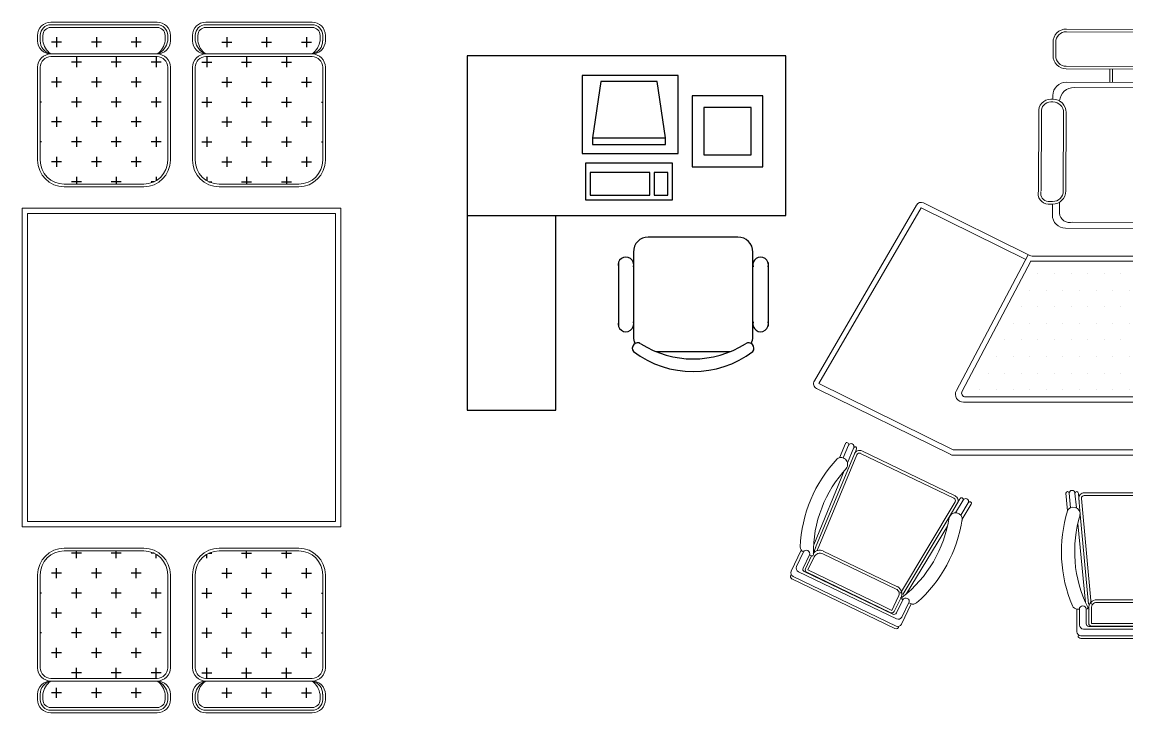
# Model space of a CAD drawing. Extents: x -42728 to 99010, y -18674 to 47645.
# Drawn here: x -23474 to -19315, y 27029 to 29629 of the extents above; entities that cross this region are included whole.
import ezdxf

# ---------------------------------------------------------------- set-up
doc = ezdxf.new("R2010")
doc.units = 0
doc.header["$LTSCALE"] = 100
doc.header["$MEASUREMENT"] = 0
doc.layers.get('0').update_dxf_attribs({"linetype": 'CONTINUOUS'})
doc.layers.add('1-门窗', color=3, linetype='CONTINUOUS')

# ---------------------------------------------------------------- blocks, each defined once
blk = doc.blocks.new('A$C1B146093')
at = {"layer": '1-门窗', "lineweight": 13}
for p, q in [((1038.5, 2294.3), (1488.5, 2292.6)), ((1038.5, 2284.3), (1488.5, 2282.6)), ((988.2, 2194.5), (988.3, 2244.5)), ((998.2, 2194.5), (998.3, 2244.5)), ((1528.3, 2242.4), (1528.2, 2192.4)), ((1538.3, 2242.4), (1538.2, 2192.4)), ((1715.4, 1439.8), (1715.4, 2190.8)), ((1715.4, 2190.8), (2116.9, 2190.8)), ((1730.4, 1439.8), (1730.4, 2175.8)), ((1730.4, 2175.8), (2101.9, 2175.8)), ((2101.9, 2175.8), (2101.9, 1638.3)), ((2116.9, 2190.8), (2116.9, 1638.3)), ((1488, 2152.6), (1038, 2154.3)), ((1488, 2142.6), (1038, 2144.3)), ((1202.6, 2144.8), (1202.4, 2094.7)), ((1212.6, 2144.8), (1212.4, 2094.7)), ((1321.7, 2144.4), (1321.5, 2094.3)), ((1331.7, 2144.3), (1331.5, 2094.2)), ((1037.8, 2094.3), (1487.8, 2092.6)), ((987.5, 2030.6), (987.6, 2044.5)), ((1067.8, 2074.2), (1467.7, 2072.7)), ((1537.6, 2042.4), (1537.5, 2025.3)), ((979.5, 2030), (988.1, 2030)), ((979.5, 2020), (988, 2020)), ((1013.1, 2021.2), (1013, 2024.3)), ((1517.5, 2022.5), (1517.5, 2013.2)), ((1551.8, 2027.8), (1562.1, 2027.8)), ((1551.8, 2017.8), (1562.1, 2017.8)), ((933.2, 1685.1), (934.3, 1980.2)), ((943.2, 1685.1), (944.3, 1980.1)), ((1027.9, 1979.8), (1026.8, 1684.7)), ((1037.9, 1979.8), (1036.8, 1684.7)), ((1500.5, 1683.1), (1501.6, 1978)), ((1510.5, 1683.1), (1511.6, 1978)), ((1601.9, 1977.6), (1600.8, 1682.7)), ((1611.9, 1977.6), (1610.8, 1682.7)), ((474.2, 1631.7), (89.6, 969.3)), ((500.3, 1639.6), (900.4, 1441.9)), ((986.6, 1644.9), (969.7, 1645)), ((986.6, 1634.9), (969.7, 1635)), ((985.8, 1594.5), (986, 1636)), ((1012.6, 1601.3), (1012.7, 1642)), ((1516, 1646.7), (1515.9, 1599.7)), ((1535.9, 1592.5), (1536.1, 1636.7)), ((1560.6, 1642.9), (1550.3, 1642.9)), ((1560.6, 1632.9), (1550.3, 1632.9)), ((1709.7, 1441.8), (2115.7, 1639.7)), ((2141.8, 1631.6), (2522, 967.1)), ((491.5, 1621.7), (106.9, 959.3)), ((491.5, 1621.7), (885.3, 1427.1)), ((1725.6, 1427.3), (2124.5, 1621.7)), ((2124.5, 1621.7), (2504.7, 957.2)), ((1485.6, 1542.6), (1035.7, 1544.3)), ((1465.7, 1566.1), (1062.5, 1567.7)), ((894.6, 1444.8), (624.3, 933.4)), ((904.1, 1420), (645.8, 931.4)), ((904, 1419.8), (1707.3, 1419.8)), ((909.3, 1439.8), (1701, 1439.8)), ((1701.6, 1430.9), (1701.7, 1430.6)), ((1707.3, 1419.8), (1960.9, 931.3)), ((1716.7, 1445.2), (1982.4, 933.2)), ((1719.3, 1440.1), (1719.5, 1439.7)), ((931.5, 1374), (931.5, 1374)), ((994, 1374), (994, 1374)), ((1056.5, 1374), (1056.5, 1374)), ((1119, 1374), (1119, 1374)), ((1181.5, 1374), (1181.5, 1374)), ((1244, 1374), (1244, 1374)), ((1306.5, 1374), (1306.5, 1374)), ((1369, 1374), (1369, 1374)), ((1431.5, 1374), (1431.5, 1374)), ((1494, 1374), (1494, 1374)), ((1556.5, 1374), (1556.5, 1374)), ((1619, 1374), (1619, 1374)), ((1681.5, 1374), (1681.5, 1374)), ((900.3, 1311.5), (900.3, 1311.5)), ((962.8, 1311.5), (962.8, 1311.5)), ((1025.3, 1311.5), (1025.3, 1311.5)), ((1087.8, 1311.5), (1087.8, 1311.5)), ((1150.3, 1311.5), (1150.3, 1311.5)), ((1212.8, 1311.5), (1212.8, 1311.5)), ((1275.3, 1311.5), (1275.3, 1311.5)), ((1337.8, 1311.5), (1337.8, 1311.5)), ((1400.3, 1311.5), (1400.3, 1311.5)), ((1462.8, 1311.5), (1462.8, 1311.5)), ((1525.3, 1311.5), (1525.3, 1311.5)), ((1587.8, 1311.5), (1587.8, 1311.5)), ((1650.3, 1311.5), (1650.3, 1311.5)), ((1712.8, 1311.5), (1712.8, 1311.5)), ((869, 1249), (869, 1249)), ((931.5, 1249), (931.5, 1249)), ((994, 1249), (994, 1249)), ((1056.5, 1249), (1056.5, 1249)), ((1119, 1249), (1119, 1249)), ((1181.5, 1249), (1181.5, 1249)), ((1244, 1249), (1244, 1249)), ((1306.5, 1249), (1306.5, 1249)), ((1369, 1249), (1369, 1249)), ((1431.5, 1249), (1431.5, 1249)), ((1494, 1249), (1494, 1249)), ((1556.5, 1249), (1556.5, 1249)), ((1619, 1249), (1619, 1249)), ((1681.5, 1249), (1681.5, 1249)), ((1744, 1249), (1744, 1249)), ((837.8, 1186.5), (837.8, 1186.5)), ((900.3, 1186.5), (900.3, 1186.5)), ((962.8, 1186.5), (962.8, 1186.5)), ((1025.3, 1186.5), (1025.3, 1186.5)), ((1087.8, 1186.5), (1087.8, 1186.5)), ((1150.3, 1186.5), (1150.3, 1186.5)), ((1212.8, 1186.5), (1212.8, 1186.5)), ((1275.3, 1186.5), (1275.3, 1186.5)), ((1337.8, 1186.5), (1337.8, 1186.5)), ((1400.3, 1186.5), (1400.3, 1186.5)), ((1462.8, 1186.5), (1462.8, 1186.5)), ((1525.3, 1186.5), (1525.3, 1186.5)), ((1587.8, 1186.5), (1587.8, 1186.5)), ((1650.3, 1186.5), (1650.3, 1186.5)), ((1712.8, 1186.5), (1712.8, 1186.5)), ((1775.3, 1186.5), (1775.3, 1186.5)), ((806.5, 1124), (806.5, 1124)), ((869, 1124), (869, 1124)), ((931.5, 1124), (931.5, 1124)), ((994, 1124), (994, 1124)), ((1056.5, 1124), (1056.5, 1124)), ((1119, 1124), (1119, 1124)), ((1181.5, 1124), (1181.5, 1124)), ((1244, 1124), (1244, 1124)), ((1306.5, 1124), (1306.5, 1124)), ((1369, 1124), (1369, 1124)), ((1431.5, 1124), (1431.5, 1124)), ((1494, 1124), (1494, 1124)), ((1556.5, 1124), (1556.5, 1124)), ((1619, 1124), (1619, 1124)), ((1681.5, 1124), (1681.5, 1124)), ((1744, 1124), (1744, 1124)), ((1806.5, 1124), (1806.5, 1124)), ((775.3, 1061.5), (775.3, 1061.5)), ((837.8, 1061.5), (837.8, 1061.5)), ((900.3, 1061.5), (900.3, 1061.5)), ((962.8, 1061.5), (962.8, 1061.5)), ((1025.3, 1061.5), (1025.3, 1061.5)), ((1087.8, 1061.5), (1087.8, 1061.5)), ((1150.3, 1061.5), (1150.3, 1061.5)), ((1212.8, 1061.5), (1212.8, 1061.5)), ((1275.3, 1061.5), (1275.3, 1061.5)), ((1337.8, 1061.5), (1337.8, 1061.5)), ((1400.3, 1061.5), (1400.3, 1061.5)), ((1462.8, 1061.5), (1462.8, 1061.5)), ((1525.3, 1061.5), (1525.3, 1061.5)), ((1587.8, 1061.5), (1587.8, 1061.5)), ((1650.3, 1061.5), (1650.3, 1061.5)), ((1712.8, 1061.5), (1712.8, 1061.5)), ((1775.3, 1061.5), (1775.3, 1061.5)), ((1837.8, 1061.5), (1837.8, 1061.5)), ((744, 999), (744, 999)), ((806.5, 999), (806.5, 999)), ((869, 999), (869, 999)), ((931.5, 999), (931.5, 999)), ((994, 999), (994, 999)), ((1056.5, 999), (1056.5, 999)), ((1119, 999), (1119, 999)), ((1181.5, 999), (1181.5, 999)), ((1244, 999), (1244, 999)), ((1306.5, 999), (1306.5, 999)), ((1369, 999), (1369, 999)), ((1431.5, 999), (1431.5, 999)), ((1494, 999), (1494, 999)), ((1556.5, 999), (1556.5, 999)), ((1619, 999), (1619, 999)), ((1681.5, 999), (1681.5, 999)), ((1744, 999), (1744, 999)), ((1806.5, 999), (1806.5, 999)), ((1869, 999), (1869, 999)), ((612.6, 710.3), (106.9, 959.3)), ((2003.3, 710.3), (2504.7, 957.2)), ((603.8, 692.3), (98.1, 941.3)), ((650.3, 936.5), (650.3, 936.5)), ((712.8, 936.5), (712.8, 936.5)), ((775.3, 936.5), (775.3, 936.5)), ((837.8, 936.5), (837.8, 936.5)), ((900.3, 936.5), (900.3, 936.5)), ((962.8, 936.5), (962.8, 936.5)), ((1025.3, 936.5), (1025.3, 936.5)), ((1087.8, 936.5), (1087.8, 936.5)), ((1150.3, 936.5), (1150.3, 936.5)), ((1212.8, 936.5), (1212.8, 936.5)), ((1275.3, 936.5), (1275.3, 936.5)), ((1337.8, 936.5), (1337.8, 936.5)), ((1400.3, 936.5), (1400.3, 936.5)), ((1462.8, 936.5), (1462.8, 936.5)), ((1525.3, 936.5), (1525.3, 936.5)), ((1587.8, 936.5), (1587.8, 936.5)), ((1650.3, 936.5), (1650.3, 936.5)), ((1712.8, 936.5), (1712.8, 936.5)), ((1775.3, 936.5), (1775.3, 936.5)), ((1837.8, 936.5), (1837.8, 936.5)), ((1900.3, 936.5), (1900.3, 936.5)), ((2012.1, 692.3), (2513.5, 939.2)), ((1955.8, 889.4), (650.8, 889.4)), ((1947.5, 909.4), (659.1, 909.4)), ((206.5, 734.5), (184.1, 679.9)), ((218, 728), (197.7, 679.7)), ((206.8, 735.3), (206.8, 735.3)), ((237.7, 718.5), (214.2, 661.4)), ((248.2, 713.3), (241.5, 696.7)), ((2003.3, 710.3), (612.6, 710.3)), ((2367.7, 713.3), (2374.5, 696.7)), ((2378.3, 718.5), (2401.7, 661.4)), ((2397.9, 728), (2418.2, 679.7)), ((2409.1, 735.3), (2409.2, 735.3)), ((2409.5, 734.5), (2431.9, 679.9)), ((240.7, 695.6), (94.5, 343)), ((250, 691.7), (100.1, 330.5)), ((263.5, 696.9), (615, 527.8)), ((267.9, 705.9), (619.3, 536.9)), ((607.4, 690.2), (602.3, 692.9)), ((612.9, 690.2), (607.4, 690.2)), ((2003.3, 690.3), (612.6, 690.3)), ((2348, 705.9), (1996.6, 536.9)), ((2352.4, 696.9), (2000.9, 527.8)), ((2365.9, 691.7), (2515.8, 330.5)), ((2375.2, 695.6), (2521.4, 343)), ((201.8, 631.3), (87.5, 353)), ((2414.1, 631.3), (2528.4, 353)), ((1036.8, 546.4), (1042.7, 480.5)), ((1049.1, 546.4), (1053.9, 491.8)), ((1070.9, 546.4), (1076.2, 491.8)), ((1083.7, 546.1), (1086.6, 513.6)), ((1495.4, 548.2), (1105.4, 548.2)), ((1516.3, 546.3), (1515.2, 528.4)), ((1528.1, 546.4), (1524.5, 484.8)), ((1549.9, 546.4), (1547.3, 494.1)), ((1563.1, 547.3), (1559.6, 488.4)), ((1563.2, 548.2), (1563.2, 548.1)), ((619.2, 513.7), (413.8, 170)), ((627.8, 508.6), (596.7, 456.6)), ((649.6, 520.4), (621.2, 473.4)), ((637.9, 525.6), (621.3, 497.6)), ((669.3, 510.9), (641.2, 463.7)), ((680.4, 505.5), (646.4, 448.7)), ((1085.4, 526.4), (1090.9, 466)), ((1095.4, 527.3), (1131.5, 128.5)), ((1495.4, 538.2), (1105.4, 538.2)), ((1505.3, 527.6), (1483.8, 137.1)), ((1515.3, 527.1), (1494.3, 145.9)), ((1935.5, 505.5), (1969.5, 448.7)), ((1946.6, 510.9), (1974.7, 463.7)), ((1966.3, 520.4), (1994.7, 473.4)), ((1978, 525.6), (1994.6, 497.6)), ((1988.1, 508.6), (2019.2, 456.6)), ((1996.7, 513.7), (2202.1, 170)), ((1090.9, 466), (1121.5, 128.5)), ((596.7, 456.6), (422.9, 165.7)), ((590.5, 422.6), (435.6, 166.9)), ((1081.9, 432.7), (1110.6, 135.1)), ((1522.5, 452.3), (1504.9, 151.9)), ((2019.2, 456.6), (2193, 165.7)), ((2025.5, 422.6), (2180.3, 166.9)), ((95.5, 345.1), (85.9, 320.9)), ((2520.5, 345.1), (2530, 320.9)), ((40.5, 331.8), (2.7, 253.2)), ((48.5, 325.5), (22.5, 271.4)), ((71.1, 314.6), (47.2, 265.1)), ((79.5, 310.8), (56.2, 262.4)), ((88.7, 306.9), (65.2, 258)), ((71.3, 314.7), (78.8, 311.1)), ((122.1, 318.6), (397.9, 185.9)), ((123, 329.2), (402.3, 194.9)), ((2492.9, 329.2), (2213.7, 194.9)), ((2493.8, 318.6), (2218, 185.9)), ((2527.2, 306.9), (2550.7, 258)), ((2536.4, 310.8), (2559.7, 262.4)), ((2544.6, 314.7), (2537.1, 311.1)), ((2544.9, 314.6), (2568.7, 265.1)), ((2567.4, 325.5), (2593.4, 271.4)), ((2575.4, 331.8), (2613.2, 253.2)), ((29.5, 251.4), (399, 73.7)), ((51.9, 251.7), (385.3, 91.3)), ((340.6, 125.6), (65.2, 258)), ((2586.4, 251.4), (2216.9, 73.7)), ((2564, 251.7), (2230.6, 91.3)), ((2275.3, 125.6), (2550.7, 258)), ((5.3, 224.2), (392.8, 37.8)), ((9.7, 233.2), (397.2, 46.8)), ((336.3, 116.6), (60.9, 249)), ((2606.2, 233.2), (2218.7, 46.8)), ((2610.6, 224.2), (2223.1, 37.8)), ((2279.6, 116.6), (2555, 249)), ((381.6, 105.8), (340.6, 125.6)), ((405.8, 156.1), (381.6, 105.8)), ((414.8, 152.2), (390.6, 101.5)), ((398.7, 96), (422.5, 145.6)), ((415, 152.5), (414.6, 151.9)), ((417.2, 53.8), (454, 130.4)), ((419, 80.7), (445, 134.7)), ((421.8, 144.1), (421.8, 144.1)), ((445.3, 134.6), (452.4, 131.2)), ((1462.6, 145.9), (1152.7, 145.9)), ((1458.8, 135.9), (1152.7, 135.9)), ((1494.3, 148.3), (1492.4, 122.3)), ((2198.7, 53.8), (2161.9, 130.4)), ((2170.6, 134.6), (2163.5, 131.2)), ((2196.9, 80.7), (2170.9, 134.7)), ((2217.2, 96), (2193.4, 145.6)), ((2194.1, 144.1), (2194.1, 144.1)), ((2200.9, 152.5), (2201.3, 151.9)), ((2201.1, 152.2), (2225.3, 101.5)), ((2210.1, 156.1), (2234.3, 105.8)), ((2234.3, 105.8), (2275.3, 125.6)), ((377.3, 96.8), (336.3, 116.6)), ((1078.1, 25.2), (1078.1, 110.2)), ((1087.8, 110.2), (1079.9, 110.2)), ((1088.1, 50.2), (1088.1, 110.2)), ((1113.1, 55.2), (1113.1, 110.2)), ((1113.1, 108.7), (1113.1, 108.6)), ((1122.7, 112.5), (1122.7, 56.7)), ((1122.9, 113.2), (1122.9, 112.5)), ((1132.7, 112.5), (1132.7, 56.7)), ((1483.8, 110.9), (1483.8, 56.7)), ((1493.8, 110.4), (1493.8, 56.7)), ((1502.9, 110.4), (1494.6, 110.4)), ((1502.9, 110.4), (1503.1, 55.2)), ((1528.1, 110.2), (1528.1, 50.2)), ((1538.1, 112.4), (1538.1, 25.2)), ((2238.6, 96.8), (2279.6, 116.6)), ((1493.1, 45.2), (1123.1, 45.2)), ((1132.7, 56.7), (1178.2, 56.7)), ((1132.7, 46.7), (1178.2, 46.7)), ((1178.2, 56.7), (1483.8, 56.7)), ((1178.2, 46.7), (1483.8, 46.7)), ((1523.1, 10.2), (1093.1, 10.2)), ((1523.1, 0.2), (1093.1, 0.2)), ((1513.1, 35.2), (1103.1, 35.2))]:
    blk.add_line(p, q, dxfattribs=at)
for centre, radius, start, end in [((1038.3, 2244.3), 50, 89.7793, 179.7793), ((1488.3, 2242.6), 50, 359.7793, 89.7793), ((1038.3, 2244.3), 40, 89.7793, 179.7793), ((1488.3, 2242.6), 40, 359.7793, 89.7793), ((1038.2, 2194.3), 50, 179.7793, 269.7793), ((1038.2, 2194.3), 40, 179.7793, 269.7793), ((1488.2, 2192.6), 40, 269.7793, 359.7793), ((1488.2, 2192.6), 50, 269.7793, 359.7793), ((1037.6, 2044.3), 50, 89.7793, 179.7793), ((1487.6, 2042.6), 50, 359.7793, 89.7793), ((1067, 2020.1), 54.2, 89.0802, 175.5492), ((1467.5, 2022.7), 50, 359.7793, 89.7793), ((980.1, 1984.1), 46, 90.7293, 184.8255), ((980.1, 1984.1), 36, 90.7293, 184.8255), ((987.9, 1980), 40, 359.7793, 89.7793), ((987.9, 1980), 50, 359.7793, 89.7793), ((1551.6, 1977.8), 50, 89.7793, 179.7793), ((1551.6, 1977.8), 40, 89.7793, 179.7793), ((1561.9, 1977.8), 50, 359.7793, 89.7793), ((1561.9, 1977.8), 40, 359.7793, 89.7793), ((972.1, 1675.1), 40.2, 165.5349, 266.6234), ((972.1, 1675.1), 30.2, 165.5349, 266.6234), ((986.8, 1684.9), 40, 269.7793, 359.7793), ((986.8, 1684.9), 50, 269.7793, 359.7793), ((1550.5, 1682.9), 50, 179.7793, 269.7793), ((1550.5, 1682.9), 40, 179.7793, 269.7793), ((1560.8, 1682.9), 50, 269.7793, 359.7793), ((1560.8, 1682.9), 40, 269.7793, 359.7793), ((491.5, 1621.7), 20, 63.7044, 149.8637), ((2124.5, 1621.7), 20, 29.7745, 115.9816), ((1035.8, 1594.3), 50, 179.7793, 269.7793), ((1050.8, 1604.1), 38.3, 184.2523, 287.766), ((1477.6, 1602.6), 38.4, 252.0554, 355.6105), ((1485.8, 1592.6), 50, 269.7793, 359.7793), ((909.3, 1459.8), 20, 243.7044, 270), ((1701, 1459.8), 20, 270, 295.9816), ((106.9, 959.3), 20, 149.8637, 243.7837), ((2504.7, 957.2), 20, 296.217, 29.7745), ((650.8, 919.4), 30, 152.1394, 270), ((659.1, 924.4), 15, 152.1394, 270), ((1947.5, 924.4), 15, 270, 27.4296), ((1955.8, 919.4), 30, 270, 27.4296), ((212.3, 730.8), 6.7, 335.5592, 155.559), ((227.8, 722.9), 11, 334.31, 154.3098), ((243, 715.7), 5.74, 335.7673, 155.7671), ((259.2, 687.9), 20, 64.3099, 157.4704), ((2356.7, 687.9), 20, 22.5296, 115.6901), ((2372.9, 715.7), 5.74, 24.2329, 204.2327), ((2388.1, 722.9), 11, 25.6902, 205.69), ((2403.6, 730.8), 6.7, 24.441, 204.4408), ((554.7, 322), 518.8, 136.9989, 177.4894), ((190.1, 656), 25, 318.9431, 138.943), ((259.2, 687.9), 10, 64.3099, 157.4704), ((2003.3, 710.3), 20, 270.0004, 296.217), ((2356.7, 687.9), 10, 22.5296, 115.6901), ((2425.8, 656), 25, 41.057, 221.0569), ((2061.2, 322), 518.8, 2.5106, 43.0011), ((554.7, 322), 468.8, 136.9989, 180.7734), ((2061.2, 322), 468.8, 359.2266, 43.0011), ((1042.9, 546.5), 6.16, 0.0001, 179.9999), ((1060, 546.5), 10.9, 0.0001, 179.9999), ((1077.2, 546.3), 6.36, 358.8177, 178.8176), ((1105.4, 528.2), 20, 90, 185.1749), ((1495.4, 528.2), 20, 356.8395, 90), ((1522.1, 546.2), 5.74, 358.5428, 178.5426), ((1538.8, 546.1), 11, 0.0001, 179.9999), ((1556.3, 546.5), 6.7, 358.7509, 178.7507), ((610.7, 518.8), 10, 329.135, 64.3099), ((610.7, 518.8), 20, 329.135, 64.3099), ((643.9, 523), 6.36, 335.4923, 155.4922), ((659.5, 515.6), 10.9, 334.31, 154.3098), ((674.9, 508.2), 6.16, 334.31, 154.3098), ((1105.4, 528.2), 10, 90, 185.1749), ((1495.4, 528.2), 10, 356.8395, 90), ((1941, 508.2), 6.16, 25.6902, 205.69), ((1956.4, 515.6), 10.9, 25.6902, 205.69), ((1972, 523), 6.36, 24.5078, 204.5077), ((2005.3, 518.8), 20, 115.6901, 210.865), ((2005.3, 518.8), 10, 115.6901, 210.865), ((621.5, 448.5), 25, 349.6768, 169.6767), ((1538.5, 326.5), 518.8, 162.689, 203.1795), ((1065.1, 469.5), 25, 344.6332, 164.6331), ((1538.5, 326.5), 468.8, 162.689, 206.4334), ((1070.5, 326.5), 468.8, 333.5365, 17.311), ((1543.8, 469.5), 25, 15.3669, 195.3668), ((1070.5, 326.5), 518.8, 336.8205, 17.311), ((1994.4, 448.5), 25, 10.3233, 190.3232), ((133, 524.9), 468.8, 307.8765, 351.6209), ((133, 524.9), 518.8, 311.1304, 351.6209), ((2483, 524.9), 518.8, 188.3791, 228.8696), ((2483, 524.9), 468.8, 188.3791, 232.1235), ((56.4, 343.9), 20, 177.4894, 246.8202), ((2559.5, 343.9), 20, 293.1798, 2.5106), ((59.5, 319.4), 12.6, 336.0742, 150.9189), ((81, 315.6), 5, 244.3099, 0.7734), ((110, 302.2), 30, 64.3099, 145.3604), ((111.3, 296.1), 25, 64.3099, 154.3099), ((2505.9, 302.2), 30, 34.6396, 115.6901), ((2504.7, 296.1), 25, 25.6901, 115.6901), ((2534.9, 315.6), 5, 179.2266, 295.6901), ((2556.4, 319.4), 12.6, 29.0811, 203.9258), ((16.2, 246.7), 15, 154.3099, 244.3095), ((36, 264.9), 15, 154.3099, 244.3095), ((56.2, 260.7), 10, 154.3099, 244.3095), ((65.2, 258), 10, 154.3099, 244.3099), ((2550.7, 258), 10, 295.6901, 25.6901), ((2559.7, 260.7), 10, 295.6905, 25.6901), ((2579.9, 264.9), 15, 295.6905, 25.6901), ((2599.7, 246.7), 15, 295.6905, 25.6901), ((10.1, 233), 10.3, 136.2313, 244.3099), ((2605.8, 233), 10.3, 295.6901, 43.7687), ((389.2, 167.9), 20, 329.135, 64.3099), ((389.2, 167.9), 30, 329.135, 64.3099), ((2226.7, 167.9), 30, 115.6901, 210.865), ((2226.7, 167.9), 20, 115.6901, 210.865), ((423.8, 150.9), 5, 127.8765, 213.7208), ((426.4, 152.6), 8.01, 213.7208, 244.3099), ((434.2, 139.6), 12.6, 334.31, 154.3098), ((461, 149.2), 20, 244.3099, 311.1304), ((1152.7, 115.9), 30, 90, 185.1749), ((1152.7, 115.9), 20, 90, 185.1749), ((1458.8, 110.9), 25, 0, 90), ((1462.6, 115.9), 30, 8.9496, 90), ((2154.9, 149.2), 20, 228.8696, 295.6901), ((2181.7, 139.6), 12.6, 25.6902, 205.69), ((2189.6, 152.6), 8.01, 295.6901, 326.2792), ((2192.1, 150.9), 5, 326.2792, 52.1235), ((381.6, 105.8), 10, 244.3099, 334.3099), ((389.7, 100.3), 10, 244.3095, 334.3092), ((1079.9, 130.2), 20, 203.1795, 270), ((1100, 109.9), 12.6, 0.0001, 179.9999), ((1112.7, 118.2), 8.01, 270, 300.5891), ((1114.2, 115.6), 5, 300.5891, 26.4334), ((1538.5, 326.5), 468.8, 207.5697, 207.7693), ((1494.6, 115.4), 5, 153.5365, 270), ((1515.5, 109.5), 12.6, 3.5161, 175.7144), ((1529, 130.2), 20, 267.435, 336.8399), ((2226.3, 100.3), 10, 205.6908, 295.6905), ((2234.3, 105.8), 10, 205.6901, 295.6901), ((397.4, 46.7), 10.3, 244.3099, 354.9223), ((403.7, 60.3), 15, 244.3095, 334.3092), ((405.5, 87.2), 15, 244.3095, 334.3092), ((1103.1, 50.2), 15, 180.0007, 270.0004), ((1123.1, 55.2), 10, 180.0007, 270.0004), ((1132.7, 56.7), 10, 180, 270), ((1483.8, 56.7), 10, 270, 0), ((1493.1, 55.2), 10, 270.0004, 0), ((1513.1, 50.2), 15, 270.0004, 0), ((2210.4, 87.2), 15, 205.6908, 295.6905), ((2212.2, 60.3), 15, 205.6908, 295.6905), ((2218.5, 46.7), 10.3, 185.0777, 295.6901), ((1093.1, 25.2), 15, 180.0007, 270.0004), ((1092.9, 10.3), 10.3, 180.0021, 270), ((1522.6, 10.3), 10.3, 270, 359.9999), ((1523.1, 25.2), 15, 270.0004, 0)]:
    blk.add_arc(centre, radius, start, end, dxfattribs=at)
blk = doc.blocks.new('A$C63CD168E')
at = {"layer": '1-门窗', "lineweight": 13}
for p, q in [((508.3, 2600.8), (108.3, 2600.8)), ((508.3, 2590.8), (108.3, 2590.8)), ((508.3, 2580.8), (108.3, 2580.8)), ((691.7, 2600.8), (1091.7, 2600.8)), ((691.7, 2590.8), (1091.7, 2590.8)), ((691.7, 2580.8), (1091.7, 2580.8)), ((58.3, 2550.8), (58.3, 2530.8)), ((68.3, 2550.8), (68.3, 2530.8)), ((78.3, 2550.8), (78.3, 2530.8)), ((538.3, 2550.8), (538.3, 2530.8)), ((548.3, 2550.8), (548.3, 2530.8)), ((558.3, 2550.8), (558.3, 2530.8)), ((641.7, 2550.8), (641.7, 2530.8)), ((651.7, 2550.8), (651.7, 2530.8)), ((661.7, 2550.8), (661.7, 2530.8)), ((1121.7, 2550.8), (1121.7, 2530.8)), ((1131.7, 2550.8), (1131.7, 2530.8)), ((1141.7, 2550.8), (1141.7, 2530.8)), ((508.3, 2480.8), (108.3, 2480.8)), ((508.3, 2470.8), (108.3, 2470.8)), ((691.7, 2480.8), (1091.7, 2480.8)), ((691.7, 2470.8), (1091.7, 2470.8)), ((58.3, 2430.8), (58.3, 2080.8)), ((68.3, 2430.8), (68.3, 2080.8)), ((548.3, 2430.8), (548.3, 2080.8)), ((558.3, 2430.8), (558.3, 2080.8)), ((641.7, 2430.8), (641.7, 2080.8)), ((651.7, 2430.8), (651.7, 2080.8)), ((1131.7, 2430.8), (1131.7, 2080.8)), ((1141.7, 2430.8), (1141.7, 2080.8)), ((458.3, 1990.8), (158.3, 1990.8)), ((458.3, 1980.8), (158.3, 1980.8)), ((741.7, 1990.8), (1041.7, 1990.8)), ((741.7, 1980.8), (1041.7, 1980.8)), ((0, 1900.4), (1200, 1900.4)), ((0, 700.4), (0, 1900.4)), ((20, 1880.4), (1180, 1880.4)), ((20, 720.4), (20, 1880.4)), ((1180, 720.4), (1180, 1880.4)), ((1200, 700.4), (1200, 1900.4)), ((20, 720.4), (1180, 720.4)), ((0, 700.4), (1200, 700.4)), ((458.3, 620), (158.3, 620)), ((458.3, 610), (158.3, 610)), ((741.7, 620), (1041.7, 620)), ((741.7, 610), (1041.7, 610)), ((58.3, 170), (58.3, 520)), ((68.3, 170), (68.3, 520)), ((548.3, 170), (548.3, 520)), ((558.3, 170), (558.3, 520)), ((641.7, 170), (641.7, 520)), ((651.7, 170), (651.7, 520)), ((1131.7, 170), (1131.7, 520)), ((1141.7, 170), (1141.7, 520)), ((508.3, 130), (108.3, 130)), ((691.7, 130), (1091.7, 130)), ((508.3, 120), (108.3, 120)), ((691.7, 120), (1091.7, 120)), ((58.3, 50), (58.3, 70)), ((68.3, 50), (68.3, 70)), ((78.3, 50), (78.3, 70)), ((538.3, 50), (538.3, 70)), ((548.3, 50), (548.3, 70)), ((558.3, 50), (558.3, 70)), ((641.7, 50), (641.7, 70)), ((651.7, 50), (651.7, 70)), ((661.7, 50), (661.7, 70)), ((1121.7, 50), (1121.7, 70)), ((1131.7, 50), (1131.7, 70)), ((1141.7, 50), (1141.7, 70)), ((508.3, 20), (108.3, 20)), ((508.3, 10), (108.3, 10)), ((691.7, 20), (1091.7, 20)), ((691.7, 10), (1091.7, 10)), ((508.3, 0), (108.3, 0)), ((691.7, 0), (1091.7, 0))]:
    blk.add_line(p, q, dxfattribs=at)
at = {"layer": '1-门窗'}
for p, q in [((129.7, 2543.5), (129.7, 2506)), ((279.7, 2543.5), (279.7, 2506)), ((429.7, 2543.5), (429.7, 2506)), ((770.3, 2543.5), (770.3, 2506)), ((920.3, 2543.5), (920.3, 2506)), ((1070.3, 2543.5), (1070.3, 2506)), ((148.4, 2524.7), (110.9, 2524.7)), ((298.4, 2524.7), (260.9, 2524.7)), ((448.4, 2524.7), (410.9, 2524.7)), ((751.6, 2524.7), (789.1, 2524.7)), ((901.6, 2524.7), (939.1, 2524.7)), ((1051.6, 2524.7), (1089.1, 2524.7)), ((204.7, 2468.5), (204.7, 2431)), ((354.7, 2468.5), (354.7, 2431)), ((504.7, 2468.5), (504.7, 2431)), ((695.3, 2468.5), (695.3, 2431)), ((845.3, 2468.5), (845.3, 2431)), ((995.3, 2468.5), (995.3, 2431)), ((73.4, 2449.7), (73.1, 2449.7)), ((223.4, 2449.7), (185.9, 2449.7)), ((373.4, 2449.7), (335.9, 2449.7)), ((523.4, 2449.7), (485.9, 2449.7)), ((676.6, 2449.7), (714.1, 2449.7)), ((826.6, 2449.7), (864.1, 2449.7)), ((976.6, 2449.7), (1014.1, 2449.7)), ((1126.6, 2449.7), (1126.9, 2449.7)), ((148.4, 2374.7), (110.9, 2374.7)), ((129.7, 2393.5), (129.7, 2356)), ((298.4, 2374.7), (260.9, 2374.7)), ((279.7, 2393.5), (279.7, 2356)), ((448.4, 2374.7), (410.9, 2374.7)), ((429.7, 2393.5), (429.7, 2356)), ((751.6, 2374.7), (789.1, 2374.7)), ((770.3, 2393.5), (770.3, 2356)), ((901.6, 2374.7), (939.1, 2374.7)), ((920.3, 2393.5), (920.3, 2356)), ((1051.6, 2374.7), (1089.1, 2374.7)), ((1070.3, 2393.5), (1070.3, 2356)), ((73.4, 2299.7), (68.3, 2299.7)), ((223.4, 2299.7), (185.9, 2299.7)), ((204.7, 2318.5), (204.7, 2281)), ((373.4, 2299.7), (335.9, 2299.7)), ((354.7, 2318.5), (354.7, 2281)), ((523.4, 2299.7), (485.9, 2299.7)), ((504.7, 2318.5), (504.7, 2281)), ((676.6, 2299.7), (714.1, 2299.7)), ((695.3, 2318.5), (695.3, 2281)), ((826.6, 2299.7), (864.1, 2299.7)), ((845.3, 2318.5), (845.3, 2281)), ((976.6, 2299.7), (1014.1, 2299.7)), ((995.3, 2318.5), (995.3, 2281)), ((1126.6, 2299.7), (1131.7, 2299.7)), ((148.4, 2224.7), (110.9, 2224.7)), ((129.7, 2243.5), (129.7, 2206)), ((298.4, 2224.7), (260.9, 2224.7)), ((279.7, 2243.5), (279.7, 2206)), ((448.4, 2224.7), (410.9, 2224.7)), ((429.7, 2243.5), (429.7, 2206)), ((751.6, 2224.7), (789.1, 2224.7)), ((770.3, 2243.5), (770.3, 2206)), ((901.6, 2224.7), (939.1, 2224.7)), ((920.3, 2243.5), (920.3, 2206)), ((1051.6, 2224.7), (1089.1, 2224.7)), ((1070.3, 2243.5), (1070.3, 2206)), ((204.7, 2168.5), (204.7, 2131)), ((354.7, 2168.5), (354.7, 2131)), ((504.7, 2168.5), (504.7, 2131)), ((695.3, 2168.5), (695.3, 2131)), ((845.3, 2168.5), (845.3, 2131)), ((995.3, 2168.5), (995.3, 2131)), ((73.4, 2149.7), (68.3, 2149.7)), ((223.4, 2149.7), (185.9, 2149.7)), ((373.4, 2149.7), (335.9, 2149.7)), ((523.4, 2149.7), (485.9, 2149.7)), ((676.6, 2149.7), (714.1, 2149.7)), ((826.6, 2149.7), (864.1, 2149.7)), ((976.6, 2149.7), (1014.1, 2149.7)), ((1126.6, 2149.7), (1131.7, 2149.7)), ((129.7, 2093.5), (129.7, 2056)), ((279.7, 2093.5), (279.7, 2056)), ((429.7, 2093.5), (429.7, 2056)), ((770.3, 2093.5), (770.3, 2056)), ((920.3, 2093.5), (920.3, 2056)), ((1070.3, 2093.5), (1070.3, 2056)), ((148.4, 2074.7), (110.9, 2074.7)), ((298.4, 2074.7), (260.9, 2074.7)), ((448.4, 2074.7), (410.9, 2074.7)), ((751.6, 2074.7), (789.1, 2074.7)), ((901.6, 2074.7), (939.1, 2074.7)), ((1051.6, 2074.7), (1089.1, 2074.7)), ((223.4, 1999.7), (185.9, 1999.7)), ((204.7, 2018.5), (204.7, 1990.8)), ((373.4, 1999.7), (335.9, 1999.7)), ((354.7, 2018.5), (354.7, 1990.8)), ((497.5, 1999.7), (485.9, 1999.7)), ((504.7, 2018.5), (504.7, 2003.6)), ((695.3, 2018.5), (695.3, 2003.6)), ((702.5, 1999.7), (714.1, 1999.7)), ((826.6, 1999.7), (864.1, 1999.7)), ((845.3, 2018.5), (845.3, 1990.8)), ((976.6, 1999.7), (1014.1, 1999.7)), ((995.3, 2018.5), (995.3, 1990.8)), ((223.4, 601), (185.9, 601)), ((204.7, 582.3), (204.7, 610)), ((373.4, 601), (335.9, 601)), ((354.7, 582.3), (354.7, 610)), ((497.5, 601), (485.9, 601)), ((504.7, 582.3), (504.7, 597.2)), ((695.3, 582.3), (695.3, 597.2)), ((702.5, 601), (714.1, 601)), ((826.6, 601), (864.1, 601)), ((845.3, 582.3), (845.3, 610)), ((976.6, 601), (1014.1, 601)), ((995.3, 582.3), (995.3, 610)), ((129.7, 507.3), (129.7, 544.8)), ((279.7, 507.3), (279.7, 544.8)), ((429.7, 507.3), (429.7, 544.8)), ((770.3, 507.3), (770.3, 544.8)), ((920.3, 507.3), (920.3, 544.8)), ((1070.3, 507.3), (1070.3, 544.8)), ((148.4, 526), (110.9, 526)), ((298.4, 526), (260.9, 526)), ((448.4, 526), (410.9, 526)), ((751.6, 526), (789.1, 526)), ((901.6, 526), (939.1, 526)), ((1051.6, 526), (1089.1, 526)), ((204.7, 432.3), (204.7, 469.8)), ((354.7, 432.3), (354.7, 469.8)), ((504.7, 432.3), (504.7, 469.8)), ((695.3, 432.3), (695.3, 469.8)), ((845.3, 432.3), (845.3, 469.8)), ((995.3, 432.3), (995.3, 469.8)), ((73.4, 451), (68.3, 451)), ((223.4, 451), (185.9, 451)), ((373.4, 451), (335.9, 451)), ((523.4, 451), (485.9, 451)), ((676.6, 451), (714.1, 451)), ((826.6, 451), (864.1, 451)), ((976.6, 451), (1014.1, 451)), ((1126.6, 451), (1131.7, 451)), ((148.4, 376), (110.9, 376)), ((129.7, 357.3), (129.7, 394.8)), ((298.4, 376), (260.9, 376)), ((279.7, 357.3), (279.7, 394.8)), ((448.4, 376), (410.9, 376)), ((429.7, 357.3), (429.7, 394.8)), ((751.6, 376), (789.1, 376)), ((770.3, 357.3), (770.3, 394.8)), ((901.6, 376), (939.1, 376)), ((920.3, 357.3), (920.3, 394.8)), ((1051.6, 376), (1089.1, 376)), ((1070.3, 357.3), (1070.3, 394.8)), ((73.4, 301), (68.3, 301)), ((223.4, 301), (185.9, 301)), ((204.7, 282.3), (204.7, 319.8)), ((373.4, 301), (335.9, 301)), ((354.7, 282.3), (354.7, 319.8)), ((523.4, 301), (485.9, 301)), ((504.7, 282.3), (504.7, 319.8)), ((676.6, 301), (714.1, 301)), ((695.3, 282.3), (695.3, 319.8)), ((826.6, 301), (864.1, 301)), ((845.3, 282.3), (845.3, 319.8)), ((976.6, 301), (1014.1, 301)), ((995.3, 282.3), (995.3, 319.8)), ((1126.6, 301), (1131.7, 301)), ((148.4, 226), (110.9, 226)), ((129.7, 207.3), (129.7, 244.8)), ((298.4, 226), (260.9, 226)), ((279.7, 207.3), (279.7, 244.8)), ((448.4, 226), (410.9, 226)), ((429.7, 207.3), (429.7, 244.8)), ((751.6, 226), (789.1, 226)), ((770.3, 207.3), (770.3, 244.8)), ((901.6, 226), (939.1, 226)), ((920.3, 207.3), (920.3, 244.8)), ((1051.6, 226), (1089.1, 226)), ((1070.3, 207.3), (1070.3, 244.8)), ((204.7, 132.3), (204.7, 169.8)), ((354.7, 132.3), (354.7, 169.8)), ((504.7, 132.3), (504.7, 169.8)), ((695.3, 132.3), (695.3, 169.8)), ((845.3, 132.3), (845.3, 169.8)), ((995.3, 132.3), (995.3, 169.8)), ((73.4, 151), (73.1, 151)), ((223.4, 151), (185.9, 151)), ((373.4, 151), (335.9, 151)), ((523.4, 151), (485.9, 151)), ((676.6, 151), (714.1, 151)), ((826.6, 151), (864.1, 151)), ((976.6, 151), (1014.1, 151)), ((1126.6, 151), (1126.9, 151)), ((129.7, 57.3), (129.7, 94.8)), ((279.7, 57.3), (279.7, 94.8)), ((429.7, 57.3), (429.7, 94.8)), ((770.3, 57.3), (770.3, 94.8)), ((920.3, 57.3), (920.3, 94.8)), ((1070.3, 57.3), (1070.3, 94.8)), ((148.4, 76), (110.9, 76)), ((298.4, 76), (260.9, 76)), ((448.4, 76), (410.9, 76)), ((751.6, 76), (789.1, 76)), ((901.6, 76), (939.1, 76)), ((1051.6, 76), (1089.1, 76))]:
    blk.add_line(p, q, dxfattribs=at)
at = {"layer": '1-门窗', "lineweight": 13}
for centre, radius, start, end in [((108.3, 2550.8), 50, 90, 180), ((108.3, 2550.8), 40, 90, 180), ((108.3, 2550.8), 30, 90, 180), ((508.3, 2550.8), 50, 0, 90), ((508.3, 2550.8), 40, 0, 90), ((508.3, 2550.8), 30, 0, 90), ((691.7, 2550.8), 50, 90, 180), ((691.7, 2550.8), 40, 90, 180), ((691.7, 2550.8), 30, 90, 180), ((1091.7, 2550.8), 50, 0, 90), ((1091.7, 2550.8), 40, 0, 90), ((1091.7, 2550.8), 30, 0, 90), ((108.3, 2530.8), 50, 180, 270), ((118.4, 2529.8), 50, 178.8813, 258.4384), ((153.3, 2541.7), 75.8, 188.3355, 233.592), ((508.3, 2530.8), 50, 270, 0), ((470.4, 2537.5), 68.3, 303.7631, 354.3093), ((486, 2539.6), 62.9, 290.7585, 351.9219), ((691.7, 2530.8), 50, 180, 270), ((714, 2539.6), 62.9, 188.0781, 249.2415), ((729.6, 2537.5), 68.3, 185.6907, 236.2369), ((1046.7, 2541.7), 75.8, 306.408, 351.6645), ((1081.6, 2529.8), 50, 281.5616, 1.1187), ((1091.7, 2530.8), 50, 270, 0), ((108.3, 2430.8), 50, 90, 180), ((108.3, 2430.8), 40, 90, 180), ((508.3, 2430.8), 50, 0, 90), ((508.3, 2430.8), 40, 0, 90), ((691.7, 2430.8), 50, 90, 180), ((691.7, 2430.8), 40, 90, 180), ((1091.7, 2430.8), 50, 0, 90), ((1091.7, 2430.8), 40, 0, 90), ((158.3, 2080.8), 100, 180, 270), ((158.3, 2080.8), 90, 180, 270), ((458.3, 2080.8), 100, 270, 0), ((458.3, 2080.8), 90, 270, 0), ((741.7, 2080.8), 100, 180, 270), ((741.7, 2080.8), 90, 180, 270), ((1041.7, 2080.8), 90, 270, 0), ((1041.7, 2080.8), 100, 270, 0), ((158.3, 520), 100, 90, 180), ((158.3, 520), 90, 90, 180), ((458.3, 520), 100, 0, 90), ((458.3, 520), 90, 0, 90), ((741.7, 520), 100, 90, 180), ((741.7, 520), 90, 90, 180), ((1041.7, 520), 100, 0, 90), ((1041.7, 520), 90, 0, 90), ((108.3, 170), 50, 180, 270), ((108.3, 170), 40, 180, 270), ((508.3, 170), 40, 270, 0), ((508.3, 170), 50, 270, 0), ((691.7, 170), 50, 180, 270), ((691.7, 170), 40, 180, 270), ((1091.7, 170), 50, 270, 0), ((1091.7, 170), 40, 270, 0), ((108.3, 70), 50, 90, 180), ((118.4, 71), 50, 101.5616, 181.1187), ((153.3, 59), 75.8, 126.408, 171.6645), ((486, 61.2), 62.9, 8.0781, 69.2415), ((470.4, 63.2), 68.3, 5.6907, 56.2369), ((508.3, 70), 50, 0, 90), ((691.7, 70), 50, 90, 180), ((714, 61.2), 62.9, 110.7585, 171.9219), ((729.6, 63.2), 68.3, 123.7631, 174.3093), ((1046.7, 59), 75.8, 8.3355, 53.592), ((1091.7, 70), 50, 0, 90), ((1081.6, 71), 50, 358.8813, 78.4384), ((108.3, 50), 50, 180, 270), ((108.3, 50), 40, 180, 270), ((108.3, 50), 30, 180, 270), ((508.3, 50), 40, 270, 0), ((508.3, 50), 30, 270, 0), ((508.3, 50), 50, 270, 0), ((691.7, 50), 50, 180, 270), ((691.7, 50), 40, 180, 270), ((691.7, 50), 30, 180, 270), ((1091.7, 50), 30, 270, 0), ((1091.7, 50), 50, 270, 0), ((1091.7, 50), 40, 270, 0)]:
    blk.add_arc(centre, radius, start, end, dxfattribs=at)
blk = doc.blocks.new('A$C3DC00B0D')
for p, q in [((0, 1333.3), (0, 0)), ((1200, 1333.3), (0, 1333.3)), ((1200, 733), (1200, 1333.3)), ((794.3, 1259.4), (432.4, 1259.4)), ((432.4, 1259.4), (432.4, 966.4)), ((794.3, 966.4), (794.3, 1259.4)), ((502.8, 1237), (471.7, 1024.8)), ((714.7, 1237), (502.8, 1237)), ((746.7, 1024.8), (714.7, 1237)), ((846.7, 1183.1), (846.7, 916.4)), ((1113.3, 1183.1), (846.7, 1183.1)), ((1113.3, 916.4), (1113.3, 1183.1)), ((891.1, 1138.7), (891.1, 960.9)), ((1068.9, 1138.7), (891.1, 1138.7)), ((1068.9, 960.9), (1068.9, 1138.7)), ((471.7, 1024.8), (471.7, 1000.4)), ((471.7, 1024.8), (746.7, 1024.8)), ((471.7, 1000.4), (746.7, 1000.4)), ((746.7, 1000.4), (746.7, 1024.8)), ((432.4, 966.4), (794.3, 966.4)), ((891.1, 960.9), (1068.9, 960.9)), ((445.9, 929.3), (445.9, 791.4)), ((773.3, 929.3), (445.9, 929.3)), ((773.3, 791.4), (773.3, 929.3)), ((846.7, 916.4), (1113.3, 916.4)), ((463.1, 894.8), (463.1, 808.7)), ((687.1, 894.8), (463.1, 894.8)), ((687.1, 808.7), (687.1, 894.8)), ((704.3, 894.8), (704.3, 808.7)), ((756, 894.8), (704.3, 894.8)), ((756, 808.7), (756, 894.8)), ((445.9, 791.4), (773.3, 791.4)), ((463.1, 808.7), (687.1, 808.7)), ((704.3, 808.7), (756, 808.7)), ((0, 733), (1200, 733)), ((333.3, 0), (333.3, 733)), ((1019.4, 651.4), (681.9, 651.4)), ((625.7, 595.2), (625.7, 276.4)), ((1075.7, 276.4), (1075.7, 595.2)), ((569.4, 555.4), (569.4, 316.3)), ((1132.7, 555.4), (1132.7, 316.3)), ((711.2, 220.2), (990.2, 220.2)), ((0, 0), (333.3, 0))]:
    blk.add_line(p, q)
for centre, radius, start, end in [((681.9, 595.2), 56.2, 90, 180), ((1019.4, 595.2), 56.2, 0, 90), ((597.5, 547.1), 29.3, 343.7398, 196.2602), ((1104.6, 547.1), 29.3, 343.7398, 196.2602), ((597.5, 324.5), 29.3, 163.7398, 16.2602), ((1104.6, 324.5), 29.3, 163.7398, 16.2602), ((642.2, 232.5), 20.6, 57.9726, 216.6901), ((681.9, 276.4), 56.3, 180, 207.5844), ((850.7, 561), 368.3, 237.5758, 302.4242), ((1059.2, 232.5), 20.6, 323.3099, 122.0274), ((1019.4, 276.4), 56.3, 332.4156, 360), ((850.7, 520.2), 375, 233.1301, 306.8699)]:
    blk.add_arc(centre, radius, start, end)

msp = doc.modelspace()

# ---------------------------------------------------------------- block references
for name, p in [('A$C63CD168E', (-23474.30331, 27028.62663)), ('A$C1B146093', (-20581.1915, 27308.9525)), ('A$C3DC00B0D', (-21798.58404, 28168.61239))]:
    msp.add_blockref(name, p)

doc.saveas('drawing.dxf')
